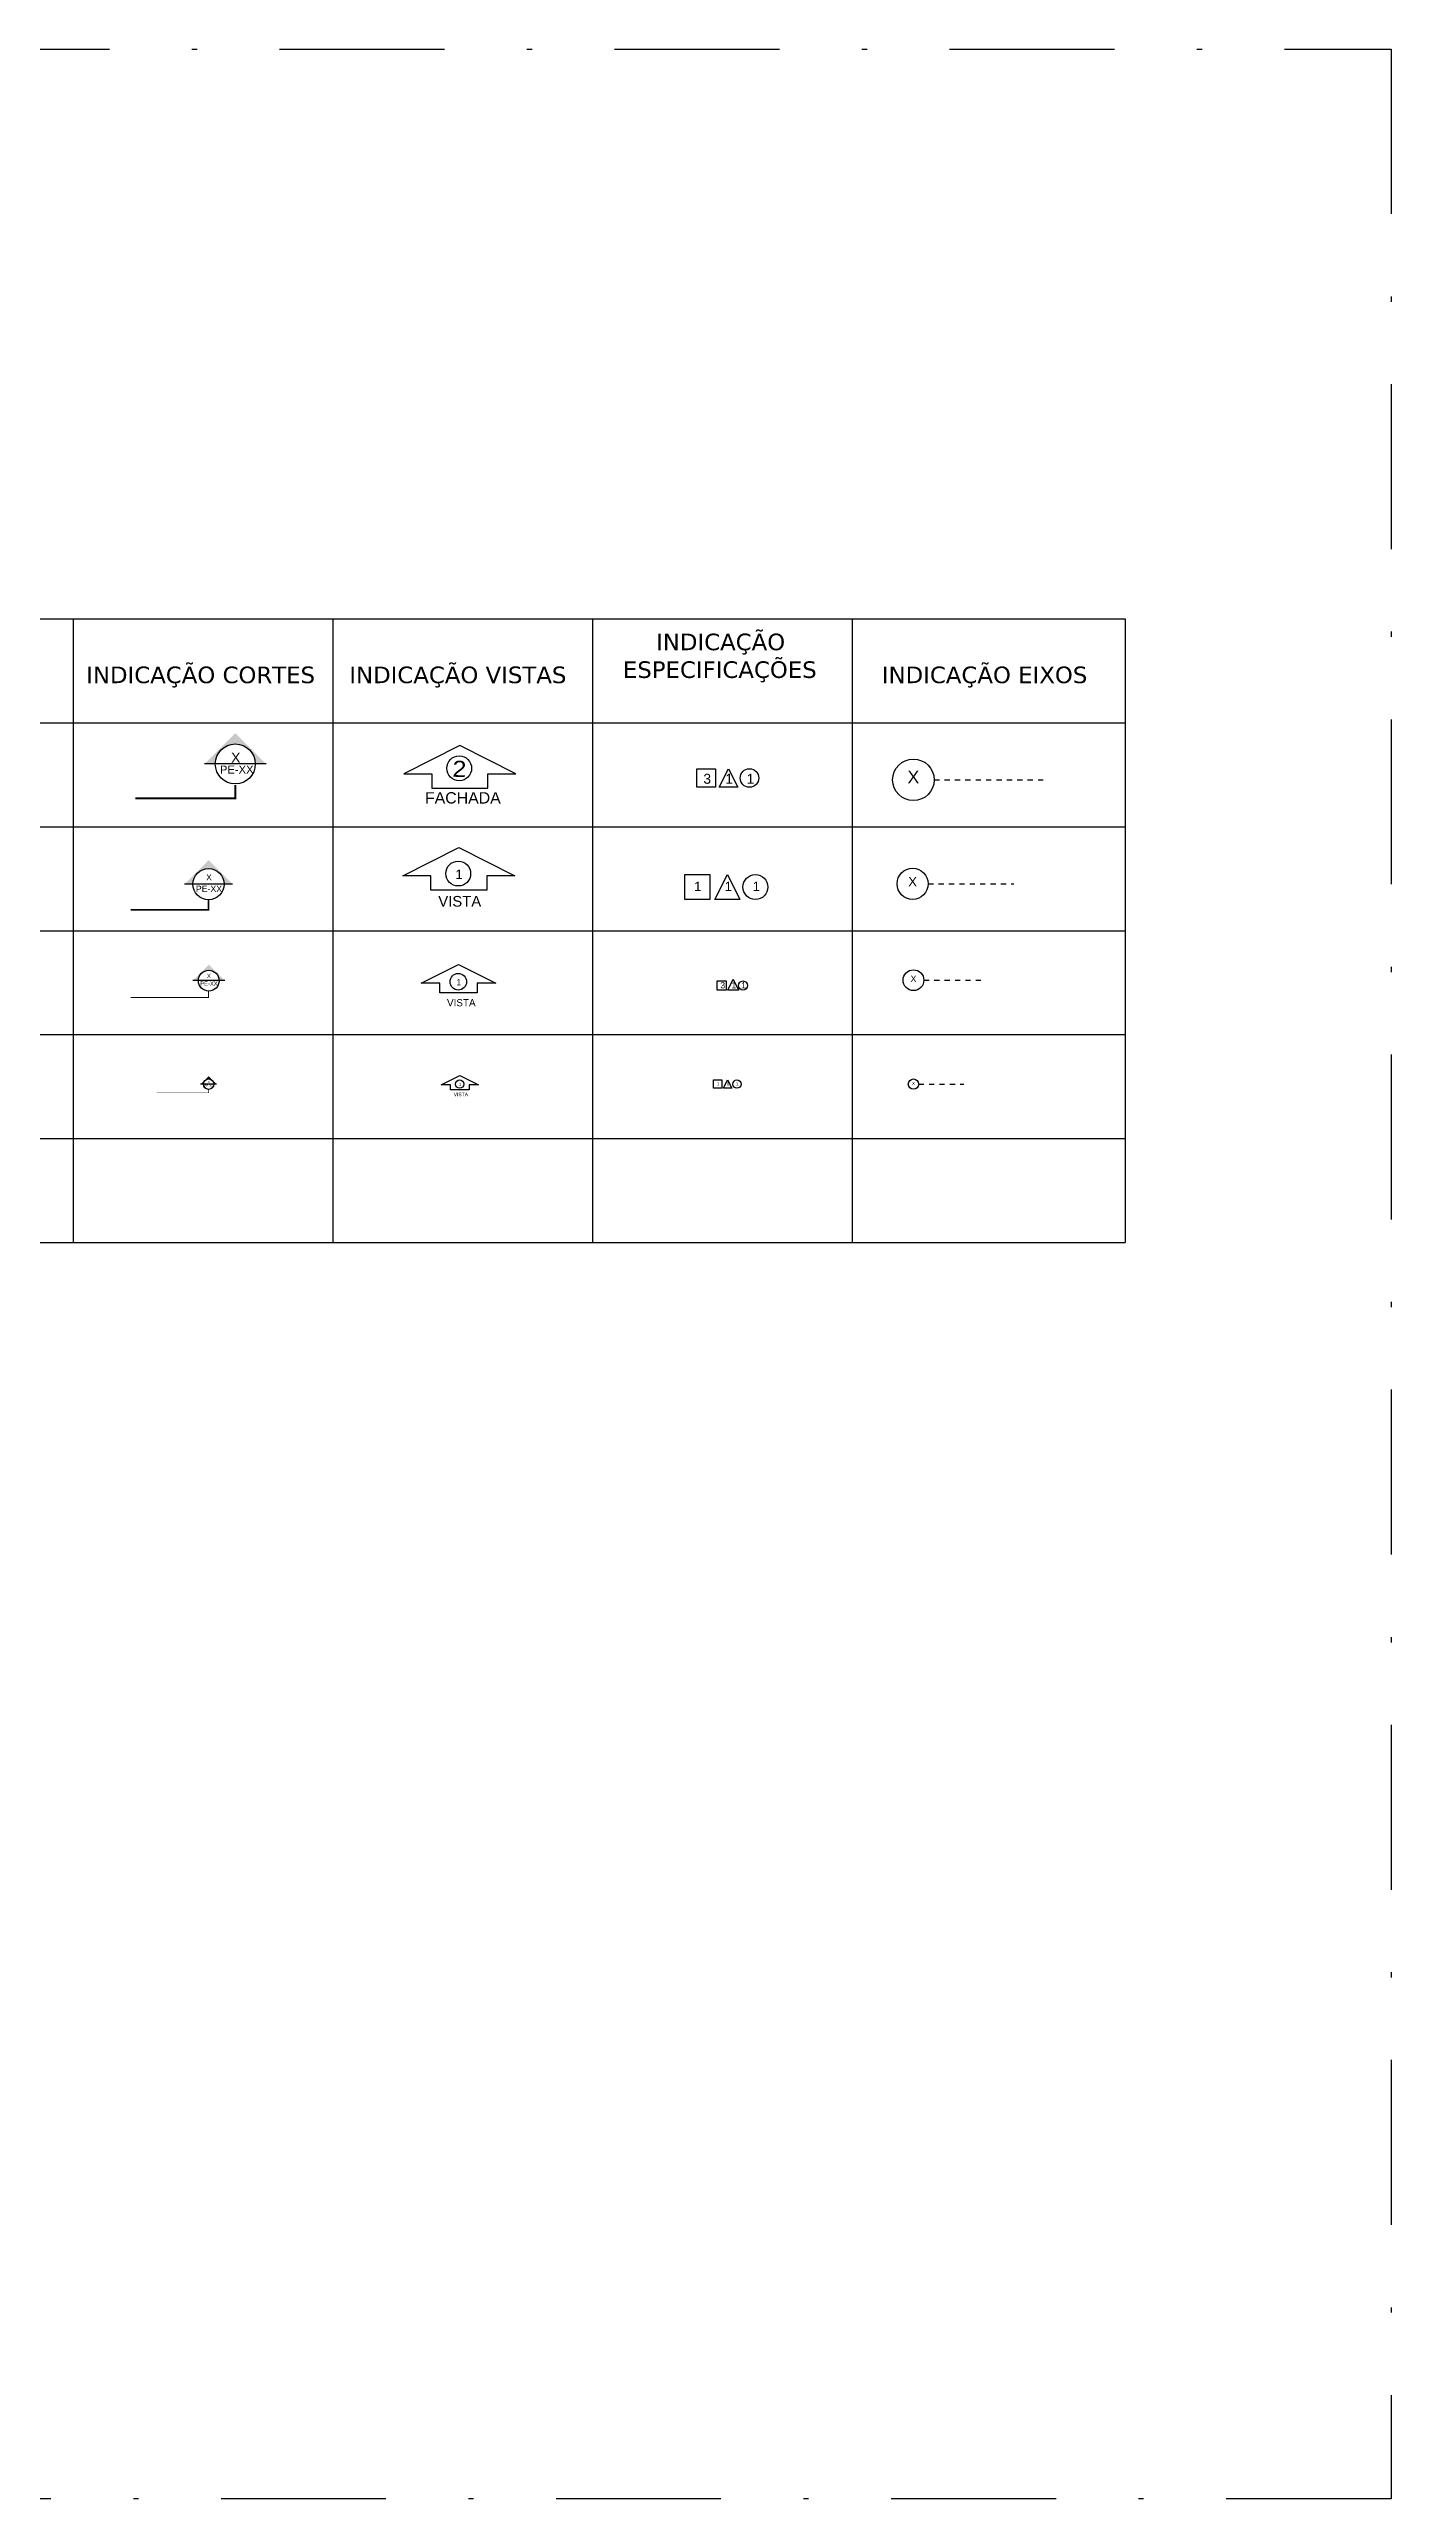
# Model space of a CAD drawing. Extents: x 88.4 to 180.8, y 152.7 to 199.9.
# Drawn here: x 154.96 to 180.79, y 152.73 to 199.87 of the extents above; entities that cross this region are included whole.
import ezdxf

# ---------------------------------------------------------------- set-up
doc = ezdxf.new("R2010")
doc.units = 0
doc.header["$LTSCALE"] = 0.005
for name, pattern in [('C5', [60, 50, -5, 0, -5]), ('CONTINU', [0]), ('DASHDOT', [25.4, 12.7, -6.35, 0, -6.35])]:
    doc.linetypes.add(name, pattern=pattern)
doc.layers.get('0').update_dxf_attribs({"linetype": 'CONTINUOUS'})
for name, color, linetype in [('ARQ-EXO-1_025', 251, 'C5'), ('ARQ-EXO-1_050', 251, 'C5'), ('ARQ-EXO-1_100', 251, 'C5'), ('ARQ-SMB-1_025', 1, 'CONTINUOUS'), ('ARQ-SMB-1_050', 1, 'CONTINUOUS'), ('ARQ-SMB-1_100', 1, 'CONTINUOUS'), ('ARQ-TXT', 2, 'CONTINUOUS'), ('ARQ-TXT-1_025', 2, 'CONTINUOUS'), ('ARQ-TXT-1_050', 2, 'CONTINUOUS'), ('ARQ-TXT-1_100', 2, 'CONTINUOUS')]:
    doc.layers.add(name, color=color, linetype=linetype)
doc.styles.add('A20', font='arial.ttf', dxfattribs={"height": 0.2})
doc.styles.add('A26', font='arial.ttf', dxfattribs={"height": 0.26})
doc.styles.add('ESC-50-A20', font='arial.ttf', dxfattribs={"height": 0.1})

# ---------------------------------------------------------------- blocks, each defined once
blk = doc.blocks.new('FNDE-Ind Corte-1_100')
blk.add_hatch(color=251).paths.add_polyline_path([(241.999, -2.386), (242.214, -2.386, -1), (243.014, -2.386), (243.229, -2.386), (242.614, -1.77)])
at = {"color": 251, "linetype": 'Continuous'}
blk.add_line((243.229, -2.386), (241.999, -2.386), dxfattribs=at)
blk.add_circle((242.614, -2.386), 0.4, dxfattribs=at)
blk = doc.blocks.new('FNDE-Ind Corte-1_025')
blk.add_hatch(color=251).paths.add_polyline_path([(242.46, -6.253), (242.514, -6.253, -1), (242.714, -6.253), (242.768, -6.253), (242.614, -6.099)])
at = {"color": 251, "linetype": 'Continuous'}
blk.add_line((242.768, -6.253), (242.46, -6.253), dxfattribs=at)
blk.add_circle((242.614, -6.253), 0.1, dxfattribs=at)
blk = doc.blocks.new('FNDE-Ind Corte-1_050')
blk.add_hatch(color=251).paths.add_polyline_path([(242.306, -4.253), (242.414, -4.253, -1), (242.814, -4.253), (242.922, -4.253), (242.614, -3.945)])
at = {"color": 251, "linetype": 'Continuous'}
blk.add_line((242.922, -4.253), (242.306, -4.253), dxfattribs=at)
blk.add_circle((242.614, -4.253), 0.2, dxfattribs=at)

msp = doc.modelspace()

# ---------------------------------------------------------------- linework, layer by layer
at = {"color": 251}
for p, q in [((126.804, 188.907), (175.677, 188.907)), ((155.419, 188.907), (155.419, 176.907)), ((160.419, 188.907), (160.419, 176.907)), ((165.419, 188.907), (165.419, 176.907)), ((170.419, 188.907), (170.419, 176.907)), ((175.677, 188.907), (175.677, 176.907)), ((126.804, 186.907), (175.677, 186.907)), ((126.804, 186.907), (175.677, 186.907)), ((165.419, 186.954), (165.419, 176.907)), ((126.804, 184.907), (175.677, 184.907)), ((126.804, 182.907), (175.677, 182.907)), ((126.804, 180.907), (175.677, 180.907)), ((126.804, 178.907), (175.677, 178.907)), ((126.804, 176.907), (175.677, 176.907))]:
    msp.add_line(p, q, dxfattribs=at)
at = {"linetype": 'DASHDOT', "ltscale": 50}
msp.add_lwpolyline([(88.445, 199.874), (180.794, 199.874), (180.794, 152.726), (88.445, 152.726)], close=True, dxfattribs=at)
at = {"layer": 'ARQ-EXO-1_025', "ltscale": 0.05}
msp.add_line((171.7, 179.954), (172.569, 179.954), dxfattribs=at)
at = {"layer": 'ARQ-EXO-1_025', "linetype": 'CONTINU'}
msp.add_circle((171.6, 179.954), 0.1, dxfattribs=at)
at = {"layer": 'ARQ-EXO-1_050', "ltscale": 0.1}
msp.add_line((171.8, 181.954), (172.899, 181.954), dxfattribs=at)
at = {"layer": 'ARQ-EXO-1_050', "linetype": 'CONTINU'}
msp.add_circle((171.6, 181.954), 0.2, dxfattribs=at)
at = {"layer": 'ARQ-EXO-1_100', "ltscale": 0.2}
for p, q in [((171.998, 185.81), (174.195, 185.81)), ((171.883, 183.81), (173.531, 183.81))]:
    msp.add_line(p, q, dxfattribs=at)
at = {"layer": 'ARQ-EXO-1_100', "linetype": 'CONTINU'}
for centre, radius in [((171.598, 185.81), 0.4), ((171.583, 183.81), 0.3)]:
    msp.add_circle(centre, radius, dxfattribs=at)
at = {"layer": 'ARQ-SMB-1_025', "color": 251, "linetype": 'DASHDOT', "ltscale": 0.15}
msp.add_lwpolyline([(158.029, 179.854, 0.01, 0.01, 0), (158.029, 179.787, 0.01, 0.01, 0), (157.029, 179.787, 0, 0, 0)], format="xyseb", dxfattribs=at)
at = {"layer": 'ARQ-SMB-1_025'}
msp.add_lwpolyline([(167.749, 180.034), (167.909, 180.034), (167.909, 179.874), (167.749, 179.874)], close=True, dxfattribs=at)
msp.add_lwpolyline([(167.942, 179.874), (168.022, 180.034), (168.102, 179.874), (167.942, 179.874)], dxfattribs=at)
msp.add_circle((168.201, 179.954), 0.08, dxfattribs=at)
at = {"layer": 'ARQ-SMB-1_050', "color": 251, "linetype": 'DASHDOT', "ltscale": 0.3}
msp.add_lwpolyline([(158.029, 181.754, 0.02, 0.02, 0), (158.029, 181.619, 0.02, 0.02, 0), (156.529, 181.619, 0, 0, 0)], format="xyseb", dxfattribs=at)
at = {"layer": 'ARQ-SMB-1_100', "elevation": -2.835}
msp.add_lwpolyline([(163.405, 185.924), (163.944, 185.924), (162.866, 186.472), (161.788, 185.924), (162.327, 185.924), (162.327, 185.649), (163.405, 185.649), (163.405, 185.924)], dxfattribs=at)
at = {"layer": 'ARQ-SMB-1_100'}
for points in [[(167.429, 186.024), (167.787, 186.024), (167.787, 185.666), (167.429, 185.666)], [(167.199, 183.987), (167.679, 183.987), (167.679, 183.507), (167.199, 183.507)], [(167.82, 181.939), (167.996, 181.939), (167.996, 181.763), (167.82, 181.763)]]:
    msp.add_lwpolyline(points, close=True, dxfattribs=at)
for points in [[(167.861, 185.666), (168.04, 186.024), (168.22, 185.666), (167.861, 185.666)], [(162.306, 183.96), (161.767, 183.96), (162.845, 184.509), (163.923, 183.96), (163.384, 183.96), (163.384, 183.686), (162.306, 183.686), (162.306, 183.96)], [(167.778, 183.507), (168.018, 183.987), (168.258, 183.507), (167.778, 183.507)], [(162.483, 181.894), (162.124, 181.894), (162.842, 182.259), (163.561, 181.894), (163.201, 181.894), (163.201, 181.711), (162.483, 181.711), (162.483, 181.894)], [(168.129, 181.972), (168.234, 181.763), (168.025, 181.763), (168.129, 181.972)], [(162.687, 179.938), (162.507, 179.938), (162.866, 180.121), (163.226, 179.938), (163.046, 179.938), (163.046, 179.847), (162.687, 179.847), (162.687, 179.938)]]:
    msp.add_lwpolyline(points, dxfattribs=at)
at = {"layer": 'ARQ-SMB-1_100', "color": 251, "linetype": 'DASHDOT', "ltscale": 0.1}
msp.add_lwpolyline([(158.544, 185.712, 0.0385, 0.0385, 0), (158.544, 185.451, 0.0385, 0.0385, 0), (156.619, 185.451, 0, 0, 0)], format="xyseb", dxfattribs=at)
at = {"layer": 'ARQ-SMB-1_100', "color": 251, "linetype": 'DASHDOT', "ltscale": 0.6}
msp.add_lwpolyline([(158.029, 183.51, 0.03, 0.03, 0), (158.029, 183.307, 0.03, 0.03, 0), (156.529, 183.307, 0, 0, 0)], format="xyseb", dxfattribs=at)
at = {"layer": 'ARQ-SMB-1_100', "color": 2}
for centre, radius in [((162.854, 186.032), 0.239), ((162.835, 184.006), 0.239), ((162.836, 181.924), 0.159), ((162.863, 179.954), 0.0796)]:
    msp.add_circle(centre, radius, dxfattribs=at)
at = {"layer": 'ARQ-SMB-1_100'}
for centre, radius in [((168.442, 185.845), 0.179), ((168.556, 183.747), 0.24), ((168.317, 181.851), 0.088)]:
    msp.add_circle(centre, radius, dxfattribs=at)

# ---------------------------------------------------------------- block references
at = {"layer": 'ARQ-SMB-1_025'}
msp.add_blockref('FNDE-Ind Corte-1_025', (-84.584, 186.206), dxfattribs=at)
at = {"layer": 'ARQ-SMB-1_050'}
msp.add_blockref('FNDE-Ind Corte-1_050', (-84.582, 186.198), dxfattribs=at)
at = {"layer": 'ARQ-SMB-1_100'}
for p, xscale, yscale, zscale in [((-74.981, 188.412), 0.9625343025600117, 0.9625343025600117, 0.9625343025600117), ((-23.933, 185.592), 0.75, 0.75, 0.75)]:
    msp.add_blockref('FNDE-Ind Corte-1_100', p, dxfattribs=dict(at, xscale=xscale, yscale=yscale, zscale=zscale))

# ---------------------------------------------------------------- texts
at = {"layer": 'ARQ-SMB-1_100', "color": 2, "style": 'A26', "text_generation_flag": 6, "width": 1.1}
msp.add_text('2', height=0.312, rotation=177.9157, dxfattribs=at).set_placement((162.719, 185.87))
at = {"layer": 'ARQ-TXT', "char_height": 0.32, "attachment_point": 1, "style": 'ESC-50-A20'}
for s, width, insert in [('\\pi1.2261;{\\fVerdana|b0|i0|c0|p34;INDICAÇÃO \\P\\pi0.58677;ESPECIFICAÇÕES}', 5, (165.419, 188.624)), ('{\\fVerdana|b0|i0|c0|p34;INDICAÇÃO CORTES}', 16.94727, (155.673, 187.99)), ('\\pi0.31921;{\\fVerdana|b0|i0|c0|p34;INDICAÇÃO VISTAS}', 5, (160.419, 187.99)), ('\\pi0.57205;{\\fVerdana|b0|i0|c0|p34;INDICAÇÃO EIXOS}', 5.25811, (170.419, 187.99))]:
    msp.add_mtext_dynamic_manual_height_columns(s, width=width, gutter_width=0.5, heights=[0], dxfattribs=dict(at, insert=insert))
at = {"layer": 'ARQ-TXT-1_025', "attachment_point": 1}
for s, insert, char_height, width, style in [('PE-XX', (157.948, 179.942), 0.04, 2.13204, 'ESC-50-A20'), ('X', (158.013, 180.015), 0.04, 2.13204, 'ESC-50-A20'), ('1', (167.814, 179.988), 0.06, 0.04313, 'A20'), ('1', (168.004, 179.988), 0.06, 0.04313, 'A20'), ('1', (168.183, 179.988), 0.06, 0.04313, 'A20'), ('X', (171.572, 179.998), 0.06, 0.04313, 'A20')]:
    msp.add_mtext(s, dxfattribs=dict(at, insert=insert, char_height=char_height, width=width, style=style))
at = {"layer": 'ARQ-TXT-1_050', "style": 'ESC-50-A20'}
msp.add_text('FACHADA', height=0.2185, dxfattribs=at).set_placement((162.195, 185.354, -2.835))
at = {"layer": 'ARQ-TXT-1_050', "attachment_point": 1}
for s, insert, char_height, width, style in [('1', (162.782, 184.082), 0.18, 0.12938, 'A20'), ('X', (157.997, 182.077), 0.08, 4.26409, 'ESC-50-A20'), ('X', (171.544, 182.041), 0.12, 0.08625, 'A20'), ('PE-XX', (157.868, 181.929), 0.08, 4.26409, 'ESC-50-A20'), ('1', (162.8, 181.975), 0.12, 0.08625, 'A20'), ('3', (167.881, 181.917), 0.12, 0.08625, 'A20'), ('1', (168.096, 181.917), 0.12, 0.08625, 'A20'), ('1', (168.282, 181.917), 0.12, 0.08625, 'A20'), ('1', (162.845, 179.979), 0.06, 0.04313, 'A20')]:
    msp.add_mtext(s, dxfattribs=dict(at, insert=insert, char_height=char_height, width=width, style=style))
at = {"layer": 'ARQ-TXT-1_050', "attachment_point": 1, "style": 'ESC-50-A20'}
for s, insert, char_height in [('\\pi0.78181;VISTA     ', (161.669, 183.575), 0.2048), ('\\pi0.91946;VISTA     ', (161.699, 181.589), 0.13653), ('\\pi1.0571;VISTA     ', (161.691, 179.79), 0.06827)]:
    msp.add_mtext_dynamic_manual_height_columns(s, width=2.38952, gutter_width=1, heights=[0], dxfattribs=dict(at, insert=insert, char_height=char_height))
at = {"layer": 'ARQ-TXT-1_100', "attachment_point": 1}
for s, insert, char_height, width, style in [('X', (158.462, 186.332), 0.193, 8.20866, 'ESC-50-A20'), ('PE-XX', (158.248, 186.084), 0.154, 6.56693, 'ESC-50-A20'), ('3', (167.554, 185.926), 0.192, 0.138, 'A20'), ('1', (167.976, 185.926), 0.192, 0.138, 'A20'), ('1', (168.388, 185.926), 0.192, 0.138, 'A20'), ('X', (171.486, 185.984), 0.24, 0.1725, 'A20'), ('X', (157.981, 183.993), 0.12, 6.39613, 'ESC-50-A20'), ('X', (171.499, 183.94), 0.18, 0.12938, 'A20'), ('PE-XX', (157.785, 183.772), 0.12, 6.39613, 'ESC-50-A20'), ('1', (167.376, 183.849), 0.18, 0.12938, 'A20'), ('1', (167.964, 183.849), 0.18, 0.12938, 'A20'), ('1', (168.502, 183.849), 0.18, 0.12938, 'A20')]:
    msp.add_mtext(s, dxfattribs=dict(at, insert=insert, char_height=char_height, width=width, style=style))

doc.saveas('drawing.dxf')
